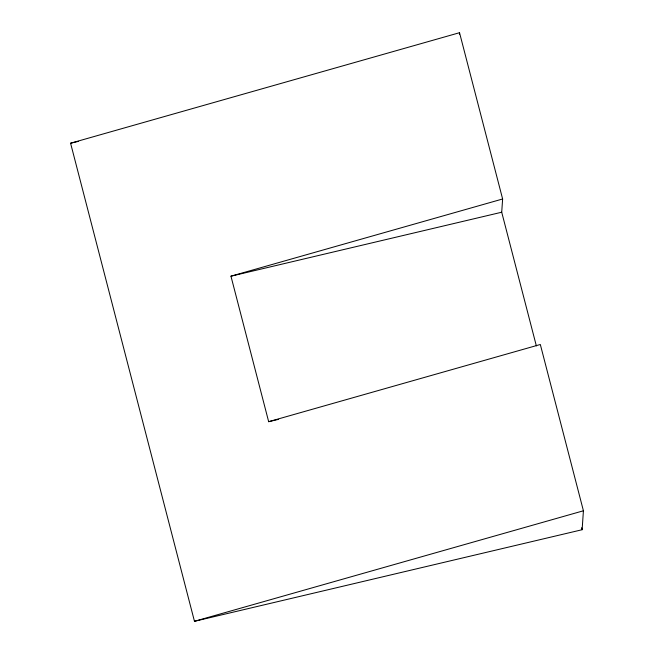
<?xml version="1.0" encoding="UTF-8"?>
<svg xmlns="http://www.w3.org/2000/svg" width="654" height="654" viewBox="0 0 654 654"><rect width="100%" height="100%" fill="white"/><g stroke="black" fill="none" stroke-linecap="round" stroke-linejoin="round"><path stroke-width="0.98" d="M459.427 34.278L459.533 32.7L70.583 143.218L194.467 621.3L582.125 529.724L583.417 510.782L540.327 344.494L268.663 421.683L230.96 276.184L502.624 198.988L459.533 32.7M536.362 345.925L501.716 212.223L502.624 198.988M194.467 621.3L583.417 510.782M70.583 143.218L78.537 141.338M230.96 276.184L501.716 212.223M268.663 421.683L278.579 419.345M581.61 527.745L582.125 529.724"/></g></svg>
